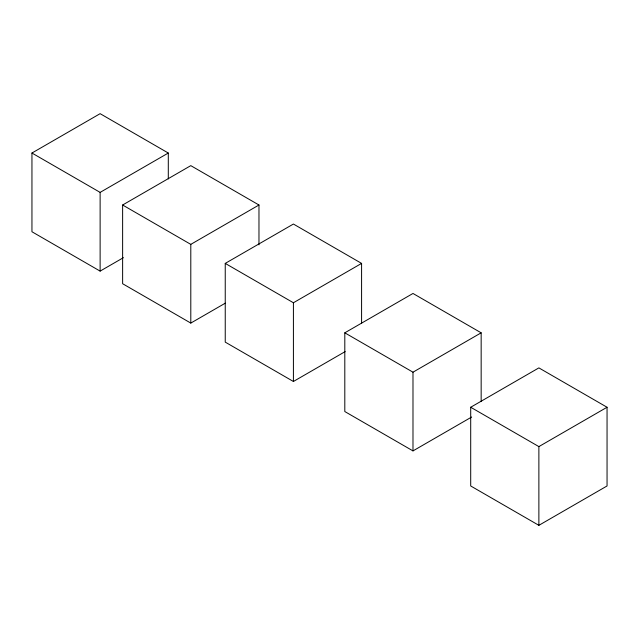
<?xml version="1.0" encoding="UTF-8"?>
<svg xmlns="http://www.w3.org/2000/svg" width="639" height="639" viewBox="0 0 639 639"><rect width="100%" height="100%" fill="white"/><g stroke="black" fill="none" stroke-linecap="round" stroke-linejoin="round"><path stroke-width="0.96" d="M123.423 257.661L100.123 271.112L31.95 231.749L31.95 153.033L100.123 113.67L168.297 153.033L168.297 178.936M31.95 153.033L100.123 192.387L168.297 153.033M225.311 303.158L190.797 323.086L122.624 283.724L122.624 205.007L190.797 165.645L258.971 205.007L258.971 244.865M122.624 205.007L190.797 244.37L258.971 205.007M345.188 351.586L293.413 381.483L225.24 342.121L225.24 263.396L293.413 224.041L361.586 263.396L361.586 323.19M225.24 263.396L293.413 302.758L361.586 263.396M471.662 417.019L412.986 450.902L344.804 411.54L344.804 332.823L412.986 293.461L481.159 332.823L481.159 401.58M344.804 332.823L412.986 372.186L481.159 332.823M470.703 407.251L538.877 367.888L607.05 407.251L607.05 485.967L538.877 525.33L470.703 485.967L470.703 407.251L538.877 446.605L607.05 407.251M538.877 446.605L538.877 525.33M412.986 372.186L412.986 450.902M293.413 302.758L293.413 381.483M190.797 244.37L190.797 323.086M100.123 192.387L100.123 271.112"/></g></svg>
